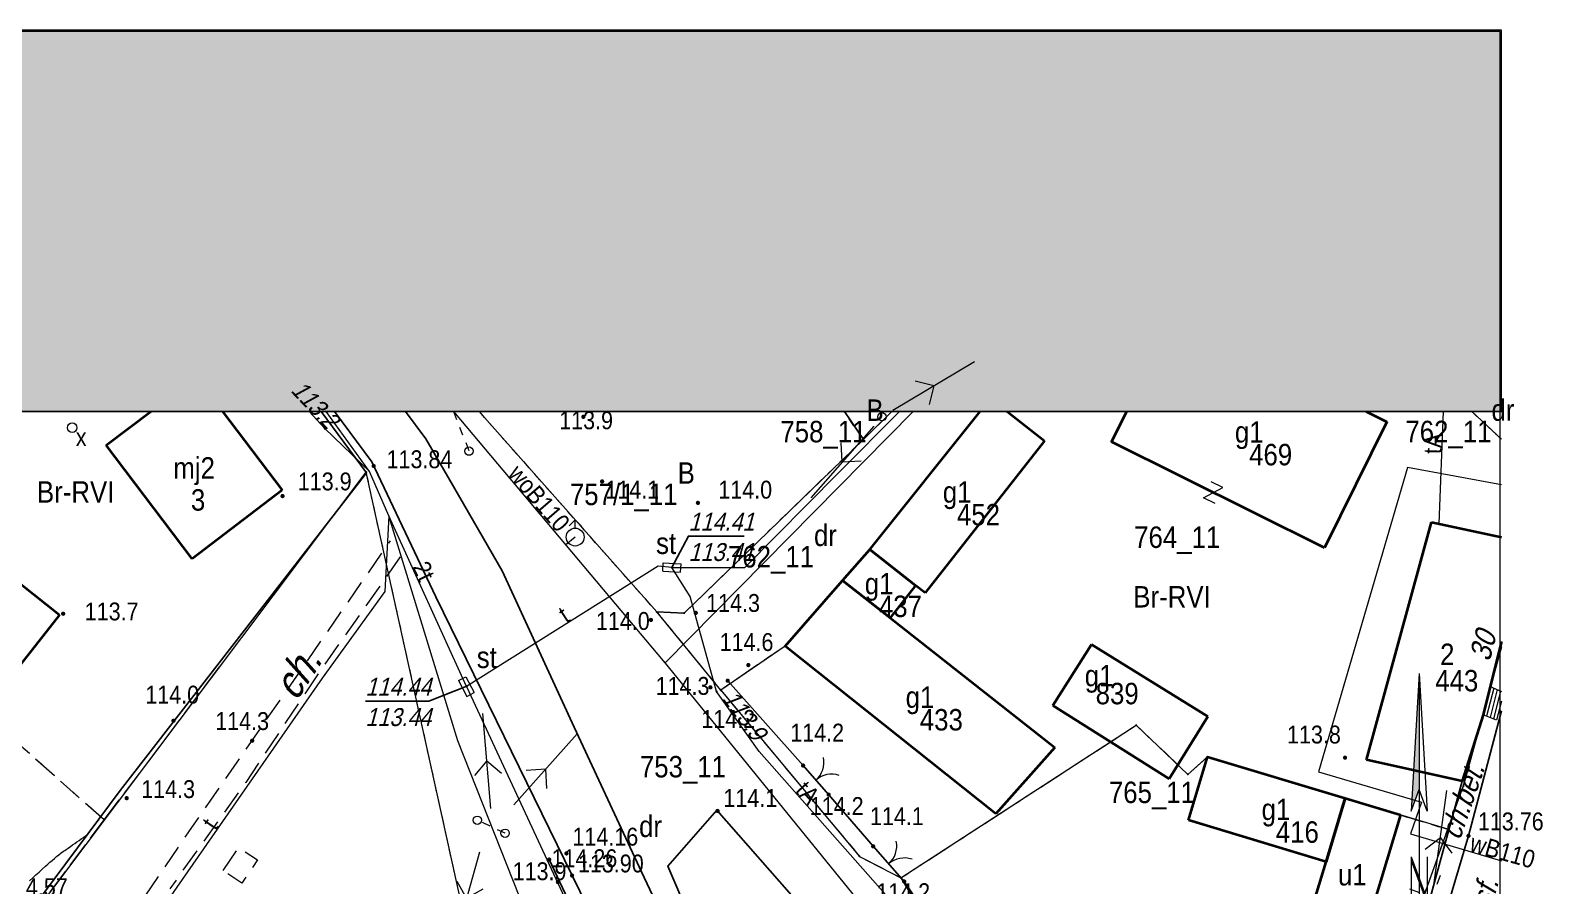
# Model space of a CAD drawing. Extents: x 6512885 to 6513481, y 5959590 to 5960000.
# Drawn here: x 6513349.7 to 6513476.6, y 5959928.3 to 5960000.1 of the extents above; entities that cross this region are included whole.
import ezdxf
from ezdxf.enums import TextEntityAlignment as Align

# ---------------------------------------------------------------- set-up
doc = ezdxf.new("R2010")
doc.units = 0
doc.header["$MEASUREMENT"] = 0
for name, pattern in [('0.7_0.7', [1.4, 0.7, -0.7]), ('2.0_1.0', [3, 2, -1]), ('217-1000', [2.8, 2.1, -0.7]), ('218-1000', [1.4, 0.7, -0.7]), ('219-1000', [0]), ('ktok02-1000', [0])]:
    doc.linetypes.add(name, pattern=pattern)
doc.layers.get('0').update_dxf_attribs({"color": 2, "linetype": 'CONTINUOUS', "lineweight": 5})
for name, color, linetype in [('203-Punkt załamania granicy działki nie stabilizowany', 7, 'CONTINUOUS'), ('210-Oznaczenie użytku', 7, 'CONTINUOUS'), ('211-Nr działki', 7, 'CONTINUOUS'), ('217-Granica konturu klasyfikcyjnego', 7, 'CONTINUOUS'), ('218-Granica użytku', 7, 'CONTINUOUS'), ('219-Linia granicy', 7, 'CONTINUOUS'), ('238-Punkt adresowy budynku', 7, 'CONTINUOUS'), ('312-Budynek (powierzchnia)', 7, 'CONTINUOUS'), ('312-Numer ewidencyjny budynku', 7, 'CONTINUOUS'), ('312-Numer ewidencyjny budynku-Atr124', 7, 'CONTINUOUS'), ('352-schody (powierzchnia)', 7, 'CONTINUOUS'), ('433-Chodnik', 7, 'CONTINUOUS'), ('510-Podpora jednosłupowa symb.-SEPOW', 7, 'CONTINUOUS'), ('512-Podpora wielosłupowa linia-SEPOW', 7, 'CONTINUOUS'), ('516-Kierunek linii eN-SEPOW', 7, 'CONTINUOUS'), ('626-Punkt rzędnej przewodu-STPOD', 7, 'CONTINUOUS'), ('626-Punkt rzędnej przewodu-STPOD-Atr2', 7, 'CONTINUOUS'), ('626-Punkt rzędnej przewodu-STPOD-Atr3', 7, 'CONTINUOUS'), ('811-Warstwica ciągła linia', 7, 'CONTINUOUS'), ('991-Przehaczenie', 7, 'CONTINUOUS'), ('brama (linia)', 7, 'CONTINUOUS'), ('brama (linia) - symbol', 7, 'CONTINUOUS'), ('budynek projektowany (powierzchnia)', 7, 'CONTINUOUS'), ('chodnik (powierzchnia)', 7, 'CONTINUOUS'), ('hydrant (punkt)', 7, 'CONTINUOUS'), ('krawężnik (linia)', 7, 'CONTINUOUS'), ('latarnia na słupie lub maszcie (punkt)', 7, 'CONTINUOUS'), ('ogrodzenie trwałe (linia)', 7, 'CONTINUOUS'), ('przewód telekomunikacyjny (linia)', 7, 'CONTINUOUS'), ('przewód telekomunikacyjny (linia)-Atr1', 7, 'CONTINUOUS'), ('przewód wodociągowy (linia)', 7, 'CONTINUOUS'), ('przewód wodociągowy (linia)-Atr1', 7, 'CONTINUOUS'), ('punkt o określonej wysokości (sieć kanalizacyjna)-Atr2', 7, 'CONTINUOUS'), ('punkt wysokościowy naturalny', 7, 'CONTINUOUS'), ('punkt wysokościowy naturalny-Atr2', 7, 'CONTINUOUS'), ('punkt wysokościowy sztuczny', 7, 'CONTINUOUS'), ('punkt wysokościowy sztuczny-Atr2', 7, 'CONTINUOUS'), ('Ramki i opis wydruku', 7, 'CONTINUOUS'), ('szafa sterownicza - siec telekomunikacyjna (punkt)', 7, 'CONTINUOUS'), ('szafa sterownicza - siec telekomunikacyjna (punkt)-Atr17', 7, 'CONTINUOUS'), ('właz okrągły - siec niezidentyfikowana (punkt)', 7, 'CONTINUOUS'), ('właz okrągły - siec niezidentyfikowana (punkt)-Atr17', 7, 'CONTINUOUS'), ('Znak północy', 7, 'CONTINUOUS')]:
    doc.layers.add(name, color=color, linetype=linetype)
doc.styles.get("Standard").update_dxf_attribs({"font": 'txt', "width": 0.75})
doc.linetypes.add('902-1000', pattern='A,5,0,[1,ksztalty.shx,S=1,R=0,X=0,Y=0],5', length=10)

# ---------------------------------------------------------------- blocks, each defined once
blk = doc.blocks.new('PW01')
at = {"linetype": 'Continuous', "lineweight": 13}
h = blk.add_hatch(color=0, dxfattribs=at)
edge = h.paths.add_edge_path()
edge.add_arc((0, 0), 0.18, 0, 360)
blk = doc.blocks.new('US22')
at = {"color": 0, "linetype": 'Continuous', "lineweight": 0}
blk.add_circle((0, 0), 0.4, dxfattribs=at)
blk = doc.blocks.new('621')
at = {"linetype": 'Continuous', "lineweight": 0}
h = blk.add_hatch(color=0, dxfattribs=at)
edge = h.paths.add_edge_path()
edge.add_arc((0, 0), 0.1, 0, 360)
blk = doc.blocks.new('PW02')
at = {"linetype": 'Continuous', "lineweight": 13}
h = blk.add_hatch(color=0, dxfattribs=at)
edge = h.paths.add_edge_path()
edge.add_arc((0, 0), 0.18, 0, 360)
blk = doc.blocks.new('US19')
at = {"color": 0, "linetype": 'Continuous', "lineweight": 13}
for p, q in [((-0.75, -0.35), (-0.75, 0.35)), ((-0.75, 0.35), (0.75, 0.35)), ((0.75, -0.35), (0.75, 0.35)), ((-0.75, -0.35), (0.75, -0.35))]:
    blk.add_line(p, q, dxfattribs=at)
blk = doc.blocks.new('510')
at = {"color": 0, "linetype": 'Continuous', "lineweight": 0}
blk.add_circle((0, 0), 0.35, dxfattribs=at)
blk = doc.blocks.new('516')
at = {"color": 0, "linetype": 'Continuous', "lineweight": 0}
for p, q in [((1.05, 0), (9.05, 0)), ((5.05, 0), (3.919, 1.131)), ((5.05, 0), (3.919, -1.131))]:
    blk.add_line(p, q, dxfattribs=at)
blk = doc.blocks.new('US02')
at = {"color": 0, "linetype": 'Continuous', "lineweight": 13}
for p, q in [((0, 1.45), (-0.495, 0.955)), ((0, 0.75), (0, 1.45)), ((0, 1.45), (0.495, 0.955))]:
    blk.add_line(p, q, dxfattribs=at)
blk.add_circle((0, 0), 0.75, dxfattribs=at)
blk = doc.blocks.new('991')
at = {"color": 0, "linetype": 'Continuous', "lineweight": 0}
for p, q in [((-0.55, 0.75), (0.55, 0.75)), ((0.55, 0.75), (-0.55, -0.75)), ((-0.55, -0.75), (0.55, -0.75))]:
    blk.add_line(p, q, dxfattribs=at)
blk = doc.blocks.new('SM011')
at = {"color": 0, "linetype": 'Continuous', "lineweight": 13}
for p, q in [((-0.848, 0.848), (-1.414, 1.414)), ((0.849, 0.848), (1.414, 1.414)), ((-0.848, -0.849), (-1.414, -1.414)), ((0.849, -0.849), (1.414, -1.414))]:
    blk.add_line(p, q, dxfattribs=at)
blk = doc.blocks.new('OK02')
at = {"color": 0, "linetype": 'Continuous', "lineweight": 0}
for centre, start, end in [((-2, 0), 0, 60), ((2, 0), 120, 180)]:
    blk.add_arc(centre, 2, start, end, dxfattribs=at)
blk = doc.blocks.new('203')
at = {"linetype": 'Continuous', "lineweight": 0}
h = blk.add_hatch(color=0, dxfattribs=at)
edge = h.paths.add_edge_path()
edge.add_arc((0, 0), 0.09, 0, 360)
blk = doc.blocks.new('W_POL')
at = {"color": 0, "linetype": 'Continuous', "lineweight": 0}
for p, q in [((0, 13.393), (-0.67, 1.818)), ((0, 13.393), (0, -3.92)), ((0, 13.393), (0.668, 1.818)), ((-0.67, 1.818), (0, 3.636)), ((0.668, 1.818), (0, 3.636)), ((-0.67, -2.007), (-0.67, -5.929)), ((-0.67, -2.007), (0.669, -5.621)), ((-0.67, -2.314), (0.67, -5.929)), ((0.669, -2.007), (0.669, -5.929)), ((0, -3.92), (0, -4.59)), ((0, -4.59), (0, -10.676)), ((-0.755, -6.94), (-0.755, -13.393)), ((0.671, -6.94), (0.671, -13.393))]:
    blk.add_line(p, q, dxfattribs=at)
at = {"color": 0, "linetype": 'Continuous', "lineweight": 0, "extrusion": (0, 0, -1)}
for points in [[(0, 13.393), (0, 3.636), (0.67, 1.818)], [(0, -3.814), (0, -4.122), (0.67, -2.007), (0.67, -2.314)]]:
    blk.add_solid(points, dxfattribs=at)

msp = doc.modelspace()

# ---------------------------------------------------------------- hatches: boundary and pattern name
at = {"layer": 'Ramki i opis wydruku', "linetype": 'Continuous', "lineweight": 13}
msp.add_hatch(color=255, dxfattribs=at).paths.add_polyline_path([(6512889.2, 5959968.09), (6513473.12, 5959968.09), (6513473.12, 5960000.09), (6512889.2, 5960000.09)])

# ---------------------------------------------------------------- linework, layer by layer
at = {"layer": '217-Granica konturu klasyfikcyjnego', "color": 3, "linetype": '217-1000', "lineweight": 13, "flags": 128}
for points in [[(6513377.85, 5959963.02), (6513374.096, 5959968.09)], [(6513429.376, 5959968.09), (6513420.12, 5959956.52)], [(6513473.12, 5959965.777), (6513470.627, 5959968.09)], [(6513355.87, 5959933.82), (6513377.85, 5959963.02)], [(6513420.12, 5959956.52), (6513413, 5959948.41)], [(6513355.87, 5959933.82), (6513332.01, 5959954.98)], [(6513413, 5959948.41), (6513407.6, 5959944.71)], [(6513469.92, 5959936.63), (6513473.12, 5959948.342)], [(6513407.6, 5959944.71), (6513419.25, 5959930.77)], [(6513422.73, 5959928.96), (6513442.47, 5959941.78)], [(6513442.47, 5959941.78), (6513446.81, 5959937.65)], [(6513446.81, 5959937.65), (6513448.46, 5959939.12)], [(6513448.46, 5959939.12), (6513468.62, 5959933.04)], [(6513468.62, 5959933.04), (6513469.92, 5959936.63)], [(6513341.25, 5959914.39), (6513355.87, 5959933.82)], [(6513419.25, 5959930.77), (6513422.73, 5959928.96)]]:
    msp.add_lwpolyline(points, dxfattribs=at)
at = {"layer": '218-Granica użytku', "color": 3, "linetype": '218-1000', "lineweight": 13, "flags": 128}
for points in [[(6513377.85, 5959963.02), (6513374.096, 5959968.09)], [(6513387.325, 5959968.09), (6513402.23, 5959951.28)], [(6513419.58, 5959965.75), (6513417.979, 5959968.09)], [(6513419.58, 5959965.75), (6513421.965, 5959968.09)], [(6513429.376, 5959968.09), (6513420.12, 5959956.52)], [(6513473.12, 5959965.777), (6513470.627, 5959968.09)], [(6513404.53, 5959951.18), (6513419.58, 5959965.75)], [(6513355.87, 5959933.82), (6513377.85, 5959963.02)], [(6513392.81, 5959895.21), (6513377.85, 5959963.02)], [(6513420.12, 5959956.52), (6513413, 5959948.41)], [(6513355.87, 5959933.82), (6513332.01, 5959954.98)], [(6513402.23, 5959951.28), (6513404.53, 5959951.18)], [(6513402.23, 5959951.28), (6513407.6, 5959944.71)], [(6513413, 5959948.41), (6513407.6, 5959944.71)], [(6513469.92, 5959936.63), (6513473.12, 5959948.342)], [(6513407.6, 5959944.71), (6513419.25, 5959930.77)], [(6513422.73, 5959928.96), (6513442.47, 5959941.78)], [(6513442.47, 5959941.78), (6513446.81, 5959937.65)], [(6513446.81, 5959937.65), (6513448.46, 5959939.12)], [(6513448.46, 5959939.12), (6513468.62, 5959933.04)], [(6513468.62, 5959933.04), (6513469.92, 5959936.63)], [(6513341.25, 5959914.39), (6513355.87, 5959933.82)], [(6513461.44, 5959912.91), (6513468.62, 5959933.04)], [(6513419.25, 5959930.77), (6513422.73, 5959928.96)], [(6513422.73, 5959928.96), (6513430.62, 5959915.85)]]:
    msp.add_lwpolyline(points, dxfattribs=at)
at = {"layer": '219-Linia granicy', "color": 7, "linetype": '219-1000', "lineweight": 13, "flags": 128}
for points in [[(6513377.85, 5959963.02), (6513374.096, 5959968.09)], [(6513387.325, 5959968.09), (6513402.23, 5959951.28)], [(6513417.979, 5959968.09), (6513419.58, 5959965.75)], [(6513419.58, 5959965.75), (6513421.965, 5959968.09)], [(6513429.376, 5959968.09), (6513420.12, 5959956.52)], [(6513473.12, 5959965.777), (6513470.627, 5959968.09)], [(6513419.58, 5959965.75), (6513404.53, 5959951.18)], [(6513341.25, 5959914.39), (6513377.85, 5959963.02)], [(6513394.07, 5959889.49), (6513377.85, 5959963.02)], [(6513420.12, 5959956.52), (6513413, 5959948.41)], [(6513407.6, 5959944.71), (6513402.23, 5959951.28)], [(6513402.23, 5959951.28), (6513404.53, 5959951.18)], [(6513413, 5959948.41), (6513407.6, 5959944.71)], [(6513473.12, 5959948.342), (6513469.92, 5959936.63)], [(6513407.6, 5959944.71), (6513419.25, 5959930.77)], [(6513422.73, 5959928.96), (6513442.47, 5959941.78)], [(6513446.81, 5959937.65), (6513442.47, 5959941.78)], [(6513446.81, 5959937.65), (6513448.46, 5959939.12)], [(6513468.62, 5959933.04), (6513448.46, 5959939.12)], [(6513468.62, 5959933.04), (6513469.92, 5959936.63)], [(6513461.44, 5959912.91), (6513468.62, 5959933.04)], [(6513419.25, 5959930.77), (6513422.73, 5959928.96)], [(6513422.73, 5959928.96), (6513430.62, 5959915.85)]]:
    msp.add_lwpolyline(points, dxfattribs=at)
at = {"layer": '312-Budynek (powierzchnia)', "color": 7, "linetype": 'Continuous', "lineweight": 35, "flags": 128}
for points in [[(6513356.04, 5959965.27), (6513359.772, 5959968.09)], [(6513365.804, 5959968.09), (6513370.79, 5959961.5)], [(6513420.12, 5959956.52), (6513429.378, 5959968.09)], [(6513431.641, 5959968.09), (6513434.78, 5959965.63)], [(6513440.41, 5959965.54), (6513441.68, 5959968.09)], [(6513461.771, 5959968.09), (6513463.52, 5959967.22)], [(6513463.52, 5959967.22), (6513458.27, 5959956.65)], [(6513434.78, 5959965.63), (6513424.76, 5959952.88)], [(6513458.27, 5959956.65), (6513440.41, 5959965.54)], [(6513363.24, 5959955.73), (6513356.04, 5959965.27)], [(6513370.79, 5959961.5), (6513363.24, 5959955.73)], [(6513342.26, 5959958.83), (6513352.12, 5959951.04)], [(6513461.79, 5959938.86), (6513467.25, 5959958.82)], [(6513467.25, 5959958.82), (6513473.12, 5959957.556)], [(6513417.83, 5959953.92), (6513420.12, 5959956.52)], [(6513420.12, 5959956.52), (6513423.96, 5959953.5)], [(6513423.96, 5959953.5), (6513420.12, 5959956.52)], [(6513413, 5959948.41), (6513417.83, 5959953.92)], [(6513417.83, 5959953.92), (6513421.82, 5959950.79)], [(6513421.82, 5959950.79), (6513417.83, 5959953.92)], [(6513423.96, 5959953.5), (6513421.82, 5959950.79)], [(6513424.76, 5959952.88), (6513423.96, 5959953.5)], [(6513352.12, 5959951.04), (6513346.97, 5959944.53)], [(6513421.82, 5959950.79), (6513435.65, 5959939.91)], [(6513430.7, 5959934.35), (6513413, 5959948.41)], [(6513435.47, 5959943.42), (6513438.71, 5959948.55)], [(6513438.71, 5959948.55), (6513448.48, 5959942.51)], [(6513473.12, 5959948.792), (6513472.18, 5959945.01)], [(6513472.18, 5959945.01), (6513471.58, 5959942.64)], [(6513445.25, 5959937.28), (6513435.47, 5959943.42)], [(6513448.48, 5959942.51), (6513445.25, 5959937.28)], [(6513471.58, 5959942.64), (6513469.82, 5959937.07)], [(6513435.65, 5959939.91), (6513430.7, 5959934.35)], [(6513446.86, 5959933.81), (6513448.46, 5959939.12)], [(6513448.46, 5959939.12), (6513460.01, 5959935.64)], [(6513469.82, 5959937.07), (6513461.79, 5959938.86)], [(6513460.01, 5959935.64), (6513458.41, 5959930.32)], [(6513458.41, 5959930.32), (6513460.01, 5959935.64)], [(6513460.01, 5959935.64), (6513464.66, 5959934.24)], [(6513458.41, 5959930.32), (6513446.86, 5959933.81)], [(6513464.66, 5959934.24), (6513461.21, 5959922.83)], [(6513456.57, 5959924.24), (6513458.41, 5959930.32)]]:
    msp.add_lwpolyline(points, dxfattribs=at)
at = {"layer": '352-schody (powierzchnia)', "color": 7, "linetype": 'Continuous', "lineweight": 18}
for p, q in [((6513471.58, 5959942.64), (6513472.18, 5959945.01)), ((6513472.48, 5959944.88), (6513471.88, 5959942.53)), ((6513472.77, 5959944.77), (6513472.17, 5959942.41)), ((6513472.18, 5959945.01), (6513473.12, 5959944.614)), ((6513473.05, 5959944.64), (6513472.45, 5959942.3)), ((6513473.12, 5959943.782), (6513472.7, 5959942.21)), ((6513472.7, 5959942.21), (6513471.58, 5959942.64))]:
    msp.add_line(p, q, dxfattribs=at)
at = {"layer": '512-Podpora wielosłupowa linia-SEPOW', "color": 7, "linetype": '0.7_0.7', "lineweight": 13, "flags": 128}
for points in [[(6513385.177, 5959968.09), (6513386.48, 5959964.77)], [(6513389.51, 5959932.71), (6513387.18, 5959933.8)]]:
    msp.add_lwpolyline(points, dxfattribs=at)
at = {"layer": '626-Punkt rzędnej przewodu-STPOD-Atr2', "color": 30, "flags": 128}
for points in [[(6513403.51, 5959955.01), (6513404.9, 5959957.64), (6513409.566, 5959957.64)], [(6513386.29, 5959945.04), (6513383.1, 5959943.79), (6513377.786, 5959943.79)]]:
    msp.add_lwpolyline(points, dxfattribs=at)
at = {"layer": '811-Warstwica ciągła linia', "color": 32, "linetype": 'Continuous', "lineweight": 13, "flags": 128}
msp.add_lwpolyline([(6513349.595, 5959928.707), (6513349.862, 5959928.957), (6513350.13, 5959929.206), (6513350.4, 5959929.453), (6513350.67, 5959929.7), (6513350.942, 5959929.946), (6513351.125, 5959930.109), (6513351.31, 5959930.272), (6513351.496, 5959930.433), (6513351.684, 5959930.591), (6513351.874, 5959930.747), (6513352.066, 5959930.901), (6513352.26, 5959931.051), (6513352.458, 5959931.197), (6513352.56, 5959931.27), (6513352.658, 5959931.339), (6513352.841, 5959931.468), (6513353.024, 5959931.596), (6513353.207, 5959931.724), (6513353.39, 5959931.851), (6513353.573, 5959931.979), (6513353.757, 5959932.106), (6513353.94, 5959932.234), (6513354.123, 5959932.362), (6513354.306, 5959932.49), (6513354.39, 5959932.55)], dxfattribs=at)
at = {"layer": 'brama (linia)', "color": 7, "linetype": 'ktok02-1000', "lineweight": 18, "flags": 128}
for points in [[(6513414.52, 5959938.39), (6513416.66, 5959935.95)], [(6513420.4, 5959931.61), (6513423, 5959928.66)]]:
    msp.add_lwpolyline(points, dxfattribs=at)
at = {"layer": 'budynek projektowany (powierzchnia)', "color": 1, "linetype": '2.0_1.0', "lineweight": 18, "flags": 128}
msp.add_lwpolyline([(6513365.85, 5959929.57), (6513367.17, 5959931.52), (6513368.73, 5959930.47), (6513367.41, 5959928.52)], close=True, dxfattribs=at)
at = {"layer": 'chodnik (powierzchnia)', "color": 7, "linetype": '2.0_1.0', "lineweight": 18, "flags": 128}
for points in [[(6513352.53, 5959917.5), (6513362.97, 5959932.82), (6513376.29, 5959952.04), (6513379.89, 5959957.25)], [(6513380.71, 5959955.89), (6513374.1, 5959946.51), (6513367.74, 5959936.98), (6513361.36, 5959928.03)]]:
    msp.add_lwpolyline(points, dxfattribs=at)
at = {"layer": 'krawężnik (linia)', "color": 7, "linetype": 'Continuous', "lineweight": 25, "flags": 128}
for points in [[(6513399.83, 5959904.95), (6513401.6, 5959904.9), (6513401.93, 5959912.95), (6513401.81, 5959914.95), (6513401.58, 5959916.01), (6513395.13, 5959929.16), (6513383.7, 5959952.55), (6513378.32, 5959963.87), (6513375.189, 5959968.09)], [(6513381.14, 5959968.09), (6513382.85, 5959965.8), (6513384.88, 5959962.34), (6513389.27, 5959954.74), (6513395.31, 5959941.62), (6513400.96, 5959929.46), (6513408.77, 5959912.93), (6513411.31, 5959907.46)], [(6513473.12, 5959942.978), (6513470.36, 5959932.49), (6513463.87, 5959910.64)], [(6513462.48, 5959910.97), (6513464.93, 5959919.21), (6513469.82, 5959937.07)], [(6513419.03, 5959921.59), (6513411.75, 5959910.04), (6513408.8, 5959916.8), (6513403.16, 5959929.95), (6513407.28, 5959934.65), (6513414.36, 5959926.58), (6513419.03, 5959921.58)]]:
    msp.add_lwpolyline(points, dxfattribs=at)
at = {"layer": 'ogrodzenie trwałe (linia)', "color": 7, "linetype": '902-1000', "lineweight": 25, "flags": 128}
for points in [[(6513340.89, 5959914.42), (6513357.2, 5959936.3), (6513377.87, 5959962.94), (6513374.07, 5959968.09)], [(6513417.979, 5959968.09), (6513419.58, 5959965.75), (6513404.53, 5959951.18), (6513402.23, 5959951.28), (6513387.325, 5959968.09)], [(6513408.19, 5959945.51), (6513414.52, 5959938.39), (6513416.66, 5959935.95), (6513420.4, 5959931.61), (6513423, 5959928.66), (6513430.53, 5959917.59), (6513441.79, 5959909.9), (6513451.15, 5959904.72)], [(6513393.21, 5959930.5), (6513398.54, 5959919.16), (6513399.43, 5959917.32), (6513400.28, 5959915.42), (6513399.83, 5959904.95)]]:
    msp.add_lwpolyline(points, dxfattribs=at)
at = {"layer": 'przewód telekomunikacyjny (linia)', "color": 30, "linetype": 'Continuous', "lineweight": 18, "flags": 128}
for points in [[(6513373.053, 5959968.09), (6513374.38, 5959966.66), (6513378.12, 5959963.06)], [(6513393.04, 5959853.41), (6513399.22, 5959861.39), (6513407.77, 5959872.91), (6513411.17, 5959877.77), (6513412.9, 5959881.49), (6513409.31, 5959887.16), (6513400.92, 5959897.61), (6513393.29, 5959920.88), (6513385.53, 5959940.46), (6513379.74, 5959959.35), (6513378.12, 5959963.06), (6513374.502, 5959968.09)], [(6513403.51, 5959955.01), (6513409.63, 5959955.01), (6513417.48, 5959962.94), (6513422.611, 5959968.09)], [(6513468.24, 5959968.09), (6513467.86, 5959958.7)], [(6513379.74, 5959959.35), (6513379.41, 5959952.99), (6513374.16, 5959945.72), (6513360.36, 5959925.88), (6513354.81, 5959917.81)], [(6513386.26, 5959945.02), (6513379.74, 5959959.35)], [(6513403.51, 5959955.01), (6513402.36, 5959955.12), (6513386.26, 5959945.02)], [(6513445.95, 5959902.01), (6513420.64, 5959918.92), (6513423.98, 5959924.7), (6513410.82, 5959939.56), (6513407.26, 5959944.6), (6513405.04, 5959952.58), (6513403.51, 5959955.01)], [(6513386.26, 5959945.02), (6513400.52, 5959914.36), (6513399.92, 5959902.91), (6513378.73, 5959872.37)]]:
    msp.add_lwpolyline(points, dxfattribs=at)
at = {"layer": 'przewód wodociągowy (linia)', "color": 5, "linetype": 'Continuous', "lineweight": 18, "flags": 128}
for points in [[(6513423.751, 5959968.09), (6513402.93, 5959947), (6513385.21, 5959968.09)], [(6513473.12, 5959961.958), (6513465.23, 5959963.41), (6513457.78, 5959937.86), (6513466.43, 5959935.31), (6513465.5, 5959932.67)], [(6513395.39, 5959957.56), (6513394.6, 5959956.91)], [(6513402.83, 5959947.12), (6513420.5, 5959925.36), (6513442.8, 5959905.43), (6513454.48, 5959901.96)], [(6513465.5, 5959932.67), (6513473.12, 5959930.405)]]:
    msp.add_lwpolyline(points, dxfattribs=at)
at = {"layer": 'Ramki i opis wydruku', "color": 7, "linetype": 'Continuous', "lineweight": 13, "flags": 128}
for points in [[(6512889.2, 5959968.09), (6513473.12, 5959968.09), (6513473.12, 5960000.09), (6512889.2, 5960000.09)], [(6512889.3, 5959590.19), (6513473.02, 5959590.19), (6513473.02, 5959999.99), (6512889.3, 5959999.99)], [(6512889.3, 5959604.09), (6513473.02, 5959604.09), (6513473.02, 5959968.09), (6512889.3, 5959968.09)]]:
    msp.add_lwpolyline(points, close=True, dxfattribs=at)

# ---------------------------------------------------------------- block references
at = {"layer": '203-Punkt załamania granicy działki nie stabilizowany', "color": 7, "linetype": 'Continuous', "lineweight": 13}
for p in [(6513419.58, 5959965.75), (6513377.85, 5959963.02), (6513420.12, 5959956.52), (6513402.23, 5959951.28), (6513404.53, 5959951.18), (6513413, 5959948.41), (6513407.6, 5959944.71), (6513442.47, 5959941.78), (6513448.46, 5959939.12), (6513446.81, 5959937.65), (6513469.92, 5959936.63), (6513468.62, 5959933.04), (6513419.25, 5959930.77), (6513422.73, 5959928.96)]:
    msp.add_blockref('203', p, dxfattribs=at)
at = {"layer": '510-Podpora jednosłupowa symb.-SEPOW', "color": 7, "linetype": 'Continuous', "lineweight": 13}
for p in [(6513421.14, 5959967.66), (6513386.48, 5959964.77), (6513387.18, 5959933.8), (6513389.51, 5959932.71)]:
    msp.add_blockref('510', p, dxfattribs=at)
at = {"layer": '516-Kierunek linii eN-SEPOW', "color": 7, "linetype": 'Continuous', "lineweight": 13}
for p, rotation in [((6513421.14, 5959967.66), 30.794), ((6513421.14, 5959967.66), 228.66), ((6513388.4, 5959933.75), 94.88500000000002), ((6513389.53, 5959934.3), 48.33900000000001), ((6513467.32, 5959927.32), 82.22599999999998), ((6513387.66, 5959932.13), 254.077)]:
    msp.add_blockref('516', p, dxfattribs=dict(at, rotation=rotation))
at = {"layer": '626-Punkt rzędnej przewodu-STPOD', "color": 30, "linetype": 'Continuous', "lineweight": 13}
for p in [(6513374.38, 5959966.66), (6513403.51, 5959955.01), (6513386.29, 5959945.04), (6513407.26, 5959944.6)]:
    msp.add_blockref('621', p, dxfattribs=at)
at = {"layer": '991-Przehaczenie', "color": 7, "linetype": 'Continuous', "lineweight": 13, "rotation": 154.354}
msp.add_blockref('991', (6513448.93, 5959961.29), dxfattribs=at)
at = {"layer": 'brama (linia) - symbol', "color": 7, "linetype": 'Continuous', "lineweight": 18}
for p, rotation in [((6513415.59, 5959937.17), 311.252), ((6513421.7, 5959930.135), 311.392)]:
    msp.add_blockref('OK02', p, dxfattribs=dict(at, rotation=rotation))
at = {"layer": 'hydrant (punkt)', "color": 7, "linetype": 'Continuous', "lineweight": 18}
msp.add_blockref('US02', (6513395.39, 5959957.56), dxfattribs=at)
at = {"layer": 'latarnia na słupie lub maszcie (punkt)', "color": 7, "linetype": 'Continuous', "lineweight": 18, "rotation": 24.94400000000001}
msp.add_blockref('SM011', (6513467.32, 5959927.32), dxfattribs=at)
at = {"layer": 'punkt wysokościowy naturalny', "color": 7, "linetype": 'Continuous', "lineweight": 13}
for p in [(6513396.08, 5959967.65), (6513397.65, 5959962.23), (6513370.83, 5959961), (6513405.69, 5959960.43), (6513352.42, 5959951.13), (6513401.75, 5959950.61), (6513405.51, 5959951.2), (6513409.92, 5959946.82), (6513408.19, 5959945.51), (6513406.74, 5959944.95), (6513361.68, 5959942.15), (6513368.28, 5959940.47), (6513460, 5959939.05), (6513414.52, 5959938.39), (6513357.75, 5959935.65), (6513416.66, 5959935.95), (6513407.34, 5959934.58), (6513420.4, 5959931.61), (6513393.94, 5959928.61), (6513423, 5959928.66)]:
    msp.add_blockref('PW01', p, dxfattribs=at)
at = {"layer": 'punkt wysokościowy sztuczny', "color": 7, "linetype": 'Continuous', "lineweight": 13}
for p in [(6513378.48, 5959963.53), (6513470.36, 5959932.49), (6513393.21, 5959930.5), (6513394.66, 5959931.01), (6513395.13, 5959929.16)]:
    msp.add_blockref('PW02', p, dxfattribs=at)
at = {"layer": 'szafa sterownicza - siec telekomunikacyjna (punkt)', "color": 7, "linetype": 'Continuous', "lineweight": 18}
for p, rotation in [((6513403.51, 5959955.01), 356.82), ((6513386.26, 5959945.02), 297.408)]:
    msp.add_blockref('US19', p, dxfattribs=dict(at, rotation=rotation))
at = {"layer": 'właz okrągły - siec niezidentyfikowana (punkt)', "color": 7, "linetype": 'Continuous', "lineweight": 13}
msp.add_blockref('US22', (6513353.18, 5959966.74), dxfattribs=at)
at = {"layer": 'Znak północy', "color": 7, "linetype": 'Continuous', "lineweight": 18}
msp.add_blockref('W_POL', (6513466.23, 5959932.732), dxfattribs=at)

# ---------------------------------------------------------------- texts
at = {"layer": '210-Oznaczenie użytku', "color": 3, "linetype": 'Continuous', "lineweight": 18, "width": 0.9}
for s, p in [('B', (6513419.84, 5959967.31)), ('dr', (6513472.29, 5959967.32)), ('B', (6513403.99, 5959962.04)), ('Br-RVI', (6513350.22, 5959960.45)), ('dr', (6513415.43, 5959956.81)), ('Br-RVI', (6513442.23, 5959951.65)), ('dr', (6513400.75, 5959932.39))]:
    msp.add_text(s, height=1.8, dxfattribs=at).set_placement(p)
at = {"layer": '211-Nr działki', "color": 7, "linetype": 'Continuous', "lineweight": 18, "width": 0.9}
for s, p in [('758_11', (6513419.84, 5959967.31)), ('762_11', (6513472.29, 5959967.32)), ('757/1_11', (6513403.98, 5959962.04)), ('762_11', (6513415.44, 5959956.81))]:
    msp.add_text(s, height=1.8, dxfattribs=at).set_placement(p, align=Align.TOP_RIGHT)
for s, p in [('764_11', (6513442.3, 5959956.65)), ('753_11', (6513400.82, 5959937.39)), ('765_11', (6513440.18, 5959935.24))]:
    msp.add_text(s, height=1.8, dxfattribs=at).set_placement(p)
at = {"layer": '238-Punkt adresowy budynku', "color": 7, "linetype": 'Continuous', "lineweight": 18, "oblique": 15, "width": 0.9}
msp.add_text('30', height=1.8, rotation=75.499, dxfattribs=at).set_placement((6513472.43, 5959948.21), align=Align.CENTER)
at = {"layer": '312-Numer ewidencyjny budynku', "color": 7, "linetype": 'Continuous', "lineweight": 18, "width": 0.9}
for s, p in [('469', (6513451.95, 5959965.38)), ('3', (6513363.14, 5959961.58)), ('452', (6513427.43, 5959960.34)), ('437', (6513420.88, 5959952.65)), ('443', (6513467.57, 5959946.41)), ('433', (6513424.31, 5959943.13)), ('416', (6513454.19, 5959933.71))]:
    msp.add_text(s, height=1.8, dxfattribs=at).set_placement(p, align=Align.TOP_LEFT)
msp.add_text('839', height=1.8, dxfattribs=at).set_placement((6513439.07, 5959943.53))
at = {"layer": '312-Numer ewidencyjny budynku-Atr124', "color": 7, "width": 0.9}
for s, p in [('g1', (6513451.96, 5959966.38)), ('mj2', (6513363.41, 5959963.36)), ('g1', (6513427.45, 5959961.34)), ('g1', (6513420.9, 5959953.65)), ('2', (6513468.58, 5959947.72)), ('g1', (6513439.36, 5959945.93)), ('g1', (6513424.33, 5959944.13)), ('g1', (6513454.2, 5959934.71)), ('u1', (6513460.61, 5959929.23))]:
    msp.add_text(s, height=1.8, dxfattribs=at).set_placement(p, align=Align.MIDDLE_CENTER)
at = {"layer": '433-Chodnik', "color": 7, "linetype": 'Continuous', "lineweight": 18, "oblique": 15, "width": 0.9}
for s, height, rotation, p in [('ch.', 2.59, 57.072, (6513369.81, 5959945.11)), ('ch.bet.', 1.8, 70.968, (6513467.93, 5959932.63)), ('j.asf.', 1.8, 74.238, (6513469.94, 5959924.7))]:
    msp.add_text(s, height=height, rotation=rotation, dxfattribs=at).set_placement(p, align=Align.TOP_LEFT)
at = {"layer": '626-Punkt rzędnej przewodu-STPOD-Atr2', "color": 30, "oblique": 15, "width": 0.9}
for s, rotation, p in [('113.2', -46.322, (6513371.45, 5959969.81)), ('113.9', -53.966, (6513407.67, 5959944.01))]:
    msp.add_text(s, height=1.5, rotation=rotation, dxfattribs=at).set_placement(p)
for s, p in [('114.41', (6513404.9, 5959957.655)), ('114.44', (6513377.786, 5959943.805))]:
    msp.add_text(s, height=1.5, dxfattribs=at).set_placement(p, align=Align.BOTTOM_LEFT)
at = {"layer": '626-Punkt rzędnej przewodu-STPOD-Atr3', "color": 30, "oblique": 15, "width": 0.9}
for s, p in [('113.41', (6513404.9, 5959955.105)), ('113.44', (6513377.786, 5959941.255))]:
    msp.add_text(s, height=1.5, dxfattribs=at).set_placement(p, align=Align.BOTTOM_LEFT)
at = {"layer": 'przewód telekomunikacyjny (linia)-Atr1', "color": 30, "width": 0.9}
for s, rotation, p in [('tA', 88.478, (6513468.09, 5959964.52)), ('2t', -64.737, (6513381.69, 5959955.06)), ('t', 32.904, (6513394.64, 5959950.28)), ('tA', -47.676, (6513413.77, 5959936.22)), ('t', 55.981, (6513365.22, 5959932.86))]:
    msp.add_text(s, height=1.5, rotation=rotation, dxfattribs=at).set_placement(p)
at = {"layer": 'przewód wodociągowy (linia)-Atr1', "color": 5, "width": 0.9}
for s, rotation, p in [('woB110', -49.157, (6513389.66, 5959962.8)), ('wB110', -15.786, (6513470.37, 5959931.23))]:
    msp.add_text(s, height=1.5, rotation=rotation, dxfattribs=at).set_placement(p)
at = {"layer": 'punkt o określonej wysokości (sieć kanalizacyjna)-Atr2', "color": 34, "width": 0.9}
msp.add_text('114.57', height=1.5, dxfattribs=at).set_placement((6513347.283, 5959926.985), align=Align.BOTTOM_LEFT)
at = {"layer": 'punkt wysokościowy naturalny-Atr2', "color": 7, "width": 0.9}
for s, p in [('113.9', (6513394.05, 5959966.61)), ('113.9', (6513372.11, 5959961.48)), ('114.1', (6513397.92, 5959960.79)), ('114.0', (6513407.4, 5959960.79)), ('113.7', (6513354.23, 5959950.57)), ('114.3', (6513406.38, 5959951.28)), ('114.0', (6513397.13, 5959949.77)), ('114.6', (6513407.51, 5959948)), ('114.3', (6513402.14, 5959944.32)), ('114.0', (6513359.31, 5959943.59)), ('114.3', (6513365.18, 5959941.37)), ('114.2', (6513405.98, 5959941.55)), ('114.2', (6513413.44, 5959940.4)), ('113.8', (6513455.13, 5959940.24)), ('114.3', (6513358.97, 5959935.66)), ('114.1', (6513407.83, 5959934.92)), ('114.2', (6513415.08, 5959934.24)), ('114.1', (6513420.13, 5959933.39)), ('113.9', (6513390.14, 5959928.77)), ('114.2', (6513420.66, 5959927.01))]:
    msp.add_text(s, height=1.5, dxfattribs=at).set_placement(p)
at = {"layer": 'punkt wysokościowy sztuczny-Atr2', "color": 7, "width": 0.9}
for s, p in [('113.84', (6513379.56, 5959963.34)), ('113.76', (6513471.15, 5959932.95)), ('114.16', (6513395.16, 5959931.67)), ('114.26', (6513393.4, 5959929.86)), ('113.90', (6513395.62, 5959929.42))]:
    msp.add_text(s, height=1.5, dxfattribs=at).set_placement(p)
at = {"layer": 'szafa sterownicza - siec telekomunikacyjna (punkt)-Atr17', "color": 7, "width": 0.9}
for p in [(6513402.18, 5959956.14), (6513387.13, 5959946.57)]:
    msp.add_text('st', height=1.8, dxfattribs=at).set_placement(p)
at = {"layer": 'właz okrągły - siec niezidentyfikowana (punkt)-Atr17', "color": 7, "width": 0.9}
msp.add_text('x', height=1.5, dxfattribs=at).set_placement((6513353.48, 5959965.2))

doc.saveas('drawing.dxf')
